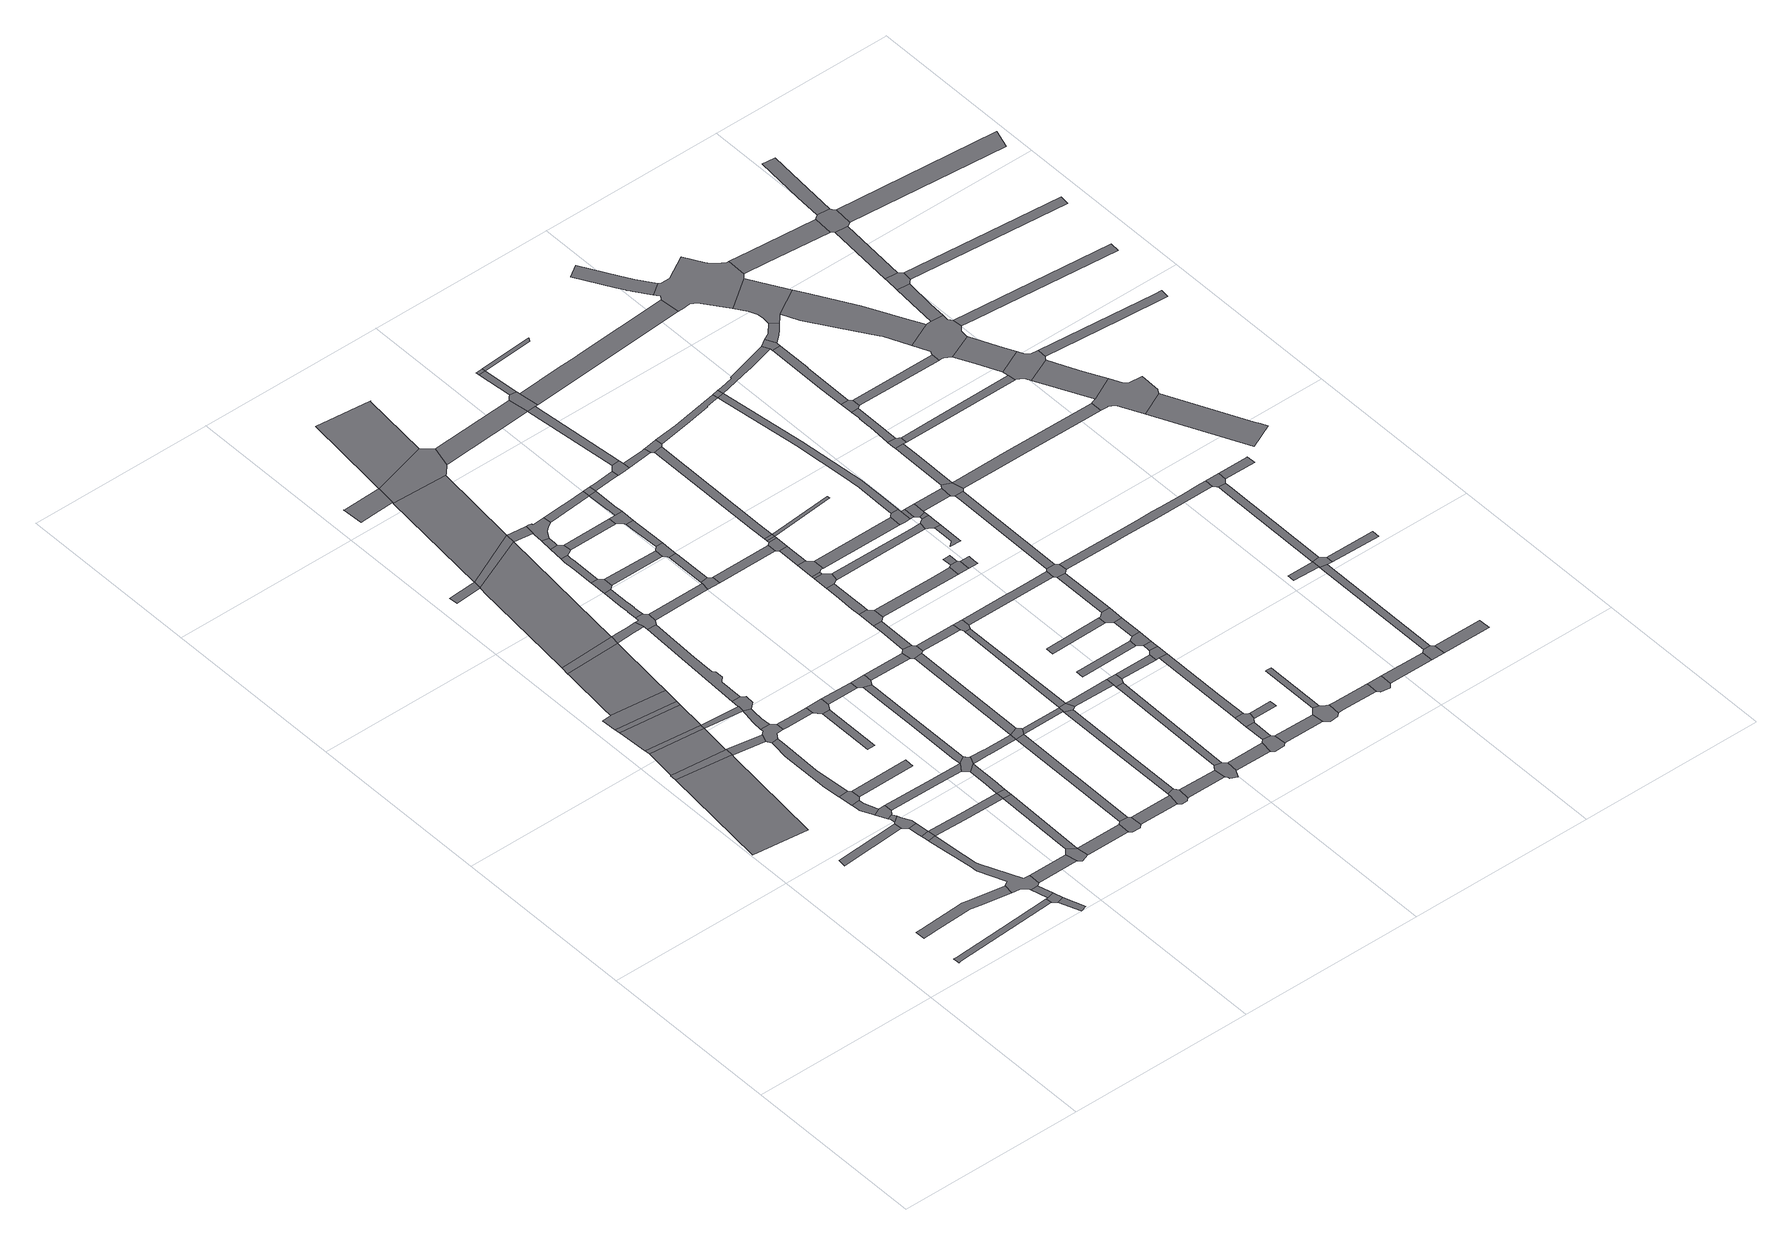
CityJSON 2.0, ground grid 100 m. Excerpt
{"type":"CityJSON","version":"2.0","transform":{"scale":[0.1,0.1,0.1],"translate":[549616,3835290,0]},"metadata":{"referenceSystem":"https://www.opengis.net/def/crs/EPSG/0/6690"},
"CityObjects":{
"road1":{"type":"Road","attributes":{"RoadStructureAttribute.sectionType":"1"},"geometry":[{"type":"MultiSurface","lod":"1","boundaries":[[[0,1,2,3,4,5,6,7]]]}]},
"road2":{"type":"Road","attributes":{"RoadStructureAttribute.sectionType":"1"},"geometry":[{"type":"MultiSurface","lod":"1","boundaries":[[[8,9,10,11,12,13,14,15,16,17,18,19]]]}]},
"road3":{"type":"Road","attributes":{"RoadStructureAttribute.sectionType":"1"},"geometry":[{"type":"MultiSurface","lod":"1","boundaries":[[[20,21,22,23,24,25]]]}]},
"road4":{"type":"Road","attributes":{"RoadStructureAttribute.sectionType":"1"},"geometry":[{"type":"MultiSurface","lod":"1","boundaries":[[[26,27,28,29,30]]]}]},
"road5":{"type":"Road","geometry":[{"type":"MultiSurface","lod":"1","boundaries":[[[31,32,33,20,25,34,35]]]}]},
"road6":{"type":"Road","attributes":{"RoadStructureAttribute.sectionType":"1"},"geometry":[{"type":"MultiSurface","lod":"1","boundaries":[[[36,37,31,35,38]]]}]},
"road7":{"type":"Road","geometry":[{"type":"MultiSurface","lod":"1","boundaries":[[[39,36,38,40]]]}]},
"road8":{"type":"Road","attributes":{"RoadStructureAttribute.sectionType":"1"},"geometry":[{"type":"MultiSurface","lod":"1","boundaries":[[[41,42,39,40,43,44]]]}]},
"road9":{"type":"Road","geometry":[{"type":"MultiSurface","lod":"1","boundaries":[[[45,46,0,7,47,48,49]]]}]},
"road10":{"type":"Road","geometry":[{"type":"MultiSurface","lod":"1","boundaries":[[[50,51,46,45]]]}]},
"road11":{"type":"Road","attributes":{"RoadStructureAttribute.sectionType":"1"},"geometry":[{"type":"MultiSurface","lod":"1","boundaries":[[[49,48,52,53,54]]]}]},
"road12":{"type":"Road","geometry":[{"type":"MultiSurface","lod":"1","boundaries":[[[55,41,44,56]]]}]},
"road13":{"type":"Road","attributes":{"RoadStructureAttribute.sectionType":"1"},"geometry":[{"type":"MultiSurface","lod":"1","boundaries":[[[57,58,59,60,61,62,63,64,65,66,67,68,69,19,18,70,71,72,51,50,73,74,75]]]}]},
"road14":{"type":"Road","geometry":[{"type":"MultiSurface","lod":"1","boundaries":[[[76,77,78,63,62]]]}]},
"road15":{"type":"Road","attributes":{"RoadStructureAttribute.sectionType":"1"},"geometry":[{"type":"MultiSurface","lod":"1","boundaries":[[[79,80,81,82,55,56,83]]]}]},
"road16":{"type":"Road","attributes":{"RoadStructureAttribute.sectionType":"1"},"geometry":[{"type":"MultiSurface","lod":"1","boundaries":[[[84,85,86,87,88,89,90,91,92]]]}]},
"road17":{"type":"Road","attributes":{"RoadStructureAttribute.sectionType":"1"},"geometry":[{"type":"MultiSurface","lod":"1","boundaries":[[[93,94,95,96,77,76]]]}]},
"road18":{"type":"Road","attributes":{"RoadStructureAttribute.sectionType":"1"},"geometry":[{"type":"MultiSurface","lod":"1","boundaries":[[[97,98,99,100,101]]]}]},
"road19":{"type":"Road","geometry":[{"type":"MultiSurface","lod":"1","boundaries":[[[102,103,101,100,26,30,95,94]]]}]},
"road20":{"type":"Road","geometry":[{"type":"MultiSurface","lod":"1","boundaries":[[[104,92,91,105,106,98,97,107,108,109]]]}]},
"road21":{"type":"Road","geometry":[{"type":"MultiSurface","lod":"1","boundaries":[[[110,111,87,86,112,113]]]}]},
"road22":{"type":"Road","attributes":{"RoadStructureAttribute.sectionType":"1"},"geometry":[{"type":"MultiSurface","lod":"1","boundaries":[[[34,25,114,115,116]]]}]},
"road23":{"type":"Road","attributes":{"RoadStructureAttribute.sectionType":"1"},"geometry":[{"type":"MultiSurface","lod":"1","boundaries":[[[117,118,119,120,121,122,123,124,125,111,110]]]}]},
"road24":{"type":"Road","attributes":{"RoadStructureAttribute.sectionType":"1"},"geometry":[{"type":"MultiSurface","lod":"1","boundaries":[[[126,127,128,129,130,79,83]]]}]},
"road25":{"type":"Road","attributes":{"RoadStructureAttribute.sectionType":"1"},"geometry":[{"type":"MultiSurface","lod":"1","boundaries":[[[75,74,131,132,133]]]}]},
"road26":{"type":"Road","attributes":{"RoadStructureAttribute.sectionType":"1"},"geometry":[{"type":"MultiSurface","lod":"1","boundaries":[[[40,38,134,135]]]}]},
"road27":{"type":"Road","geometry":[{"type":"MultiSurface","lod":"1","boundaries":[[[136,137,128,127]]]}]},
"road28":{"type":"Road","geometry":[{"type":"MultiSurface","lod":"1","boundaries":[[[138,139,116,115,122,121,140,141,142,143,144]]]}]},
"road29":{"type":"Road","attributes":{"RoadStructureAttribute.sectionType":"1"},"geometry":[{"type":"MultiSurface","lod":"1","boundaries":[[[145,76,62,146,147,148]]]}]},
"road30":{"type":"Road","attributes":{"RoadStructureAttribute.sectionType":"1"},"geometry":[{"type":"MultiSurface","lod":"1","boundaries":[[[149,150,151,113,112]]]}]},
"road31":{"type":"Road","attributes":{"RoadStructureAttribute.sectionType":"1"},"geometry":[{"type":"MultiSurface","lod":"1","boundaries":[[[152,153,154,155,156,157,158,159]]]}]},
"road32":{"type":"Road","attributes":{"RoadStructureAttribute.sectionType":"1"},"geometry":[{"type":"MultiSurface","lod":"1","boundaries":[[[134,160,161,162,163,138,144,164,165,166,167,168]]]}]},
"road33":{"type":"Road","geometry":[{"type":"MultiSurface","lod":"1","boundaries":[[[169,133,132,170,171,172,173]]]}]},
"road34":{"type":"Road","attributes":{"RoadStructureAttribute.sectionType":"1"},"geometry":[{"type":"MultiSurface","lod":"1","boundaries":[[[174,109,108,175,176,177,178]]]}]},
"road35":{"type":"Road","geometry":[{"type":"MultiSurface","lod":"1","boundaries":[[[179,180,135,134,168,181,182,183,184]]]}]},
"road36":{"type":"Road","attributes":{"RoadStructureAttribute.sectionType":"1"},"geometry":[{"type":"MultiSurface","lod":"1","boundaries":[[[185,143,142,186,187,188]]]}]},
"road37":{"type":"Road","attributes":{"RoadStructureAttribute.sectionType":"1"},"geometry":[{"type":"MultiSurface","lod":"1","boundaries":[[[147,169,173,189]]]}]},
"road38":{"type":"Road","attributes":{"RoadStructureAttribute.sectionType":"1"},"geometry":[{"type":"MultiSurface","lod":"1","boundaries":[[[190,191,192,159,193,194,195,196,137,136]]]}]},
"road39":{"type":"Road","attributes":{"RoadStructureAttribute.sectionType":"1"},"geometry":[{"type":"MultiSurface","lod":"1","boundaries":[[[197,198,179,184,199,200,201,202,203,204]]]}]},
"road40":{"type":"Road","attributes":{"RoadStructureAttribute.sectionType":"1"},"geometry":[{"type":"MultiSurface","lod":"1","boundaries":[[[205,206,207,208,209]]]}]},
"road41":{"type":"Road","attributes":{"RoadStructureAttribute.sectionType":"1"},"geometry":[{"type":"MultiSurface","lod":"1","boundaries":[[[210,173,172,211,212,213]]]}]},
"road42":{"type":"Road","attributes":{"RoadStructureAttribute.sectionType":"1"},"geometry":[{"type":"MultiSurface","lod":"1","boundaries":[[[214,215,216,136,127,217,218,219,220,221,222]]]}]},
"road43":{"type":"Road","geometry":[{"type":"MultiSurface","lod":"1","boundaries":[[[148,147,189,223]]]}]},
"road44":{"type":"Road","geometry":[{"type":"MultiSurface","lod":"1","boundaries":[[[188,187,205,209,224,225]]]}]},
"road45":{"type":"Road","attributes":{"RoadStructureAttribute.sectionType":"1"},"geometry":[{"type":"MultiSurface","lod":"1","boundaries":[[[226,227,228,229,148,223]]]}]},
"road46":{"type":"Road","geometry":[{"type":"MultiSurface","lod":"1","boundaries":[[[230,152,159,192]]]}]},
"road47":{"type":"Road","attributes":{"RoadStructureAttribute.sectionType":"1"},"geometry":[{"type":"MultiSurface","lod":"1","boundaries":[[[231,232,233,234,235,236,237,238]]]}]},
"road48":{"type":"Road","geometry":[{"type":"MultiSurface","lod":"1","boundaries":[[[239,240,241,178,177,228,227,242]]]}]},
"road49":{"type":"Road","geometry":[{"type":"MultiSurface","lod":"1","boundaries":[[[243,244,214,222,197,204,245,246,247]]]}]},
"road50":{"type":"Road","geometry":[{"type":"MultiSurface","lod":"1","boundaries":[[[248,213,212,249,250,251,252,253]]]}]},
"road51":{"type":"Road","attributes":{"RoadStructureAttribute.sectionType":"1"},"geometry":[{"type":"MultiSurface","lod":"1","boundaries":[[[254,255,256,257,243,247,258,259,260,261,262]]]}]},
"road52":{"type":"Road","attributes":{"RoadStructureAttribute.sectionType":"1"},"geometry":[{"type":"MultiSurface","lod":"1","boundaries":[[[225,224,263,264]]]}]},
"road53":{"type":"Road","attributes":{"RoadStructureAttribute.sectionType":"1"},"geometry":[{"type":"MultiSurface","lod":"1","boundaries":[[[265,152,230,266,267]]]}]},
"road54":{"type":"Road","attributes":{"RoadStructureAttribute.sectionType":"1"},"geometry":[{"type":"MultiSurface","lod":"1","boundaries":[[[268,269,270,271,178,241,272,273,274]]]}]},
"road55":{"type":"Road","geometry":[{"type":"MultiSurface","lod":"1","boundaries":[[[275,276,277,254,262,278,279,280,281,282]]]}]},
"road56":{"type":"Road","attributes":{"RoadStructureAttribute.sectionType":"1"},"geometry":[{"type":"MultiSurface","lod":"1","boundaries":[[[283,284,242,227,285,286,287,288,289]]]}]},
"road57":{"type":"Road","attributes":{"RoadStructureAttribute.sectionType":"1"},"geometry":[{"type":"MultiSurface","lod":"1","boundaries":[[[290,291,292,275,282,293,294,295,296]]]}]},
"road58":{"type":"Road","attributes":{"RoadStructureAttribute.sectionType":"1"},"geometry":[{"type":"MultiSurface","lod":"1","boundaries":[[[297,298,248,253]]]}]},
"road59":{"type":"Road","attributes":{"RoadStructureAttribute.sectionType":"1"},"geometry":[{"type":"MultiSurface","lod":"1","boundaries":[[[252,251,299,300]]]}]},
"road60":{"type":"Road","attributes":{"RoadStructureAttribute.sectionType":"1"},"geometry":[{"type":"MultiSurface","lod":"1","boundaries":[[[230,192,301,302]]]}]},
"road61":{"type":"Road","geometry":[{"type":"MultiSurface","lod":"1","boundaries":[[[264,263,268,274,303,304]]]}]},
"road62":{"type":"Road","geometry":[{"type":"MultiSurface","lod":"1","boundaries":[[[305,290,296,306,307,308,309,310]]]}]},
"road63":{"type":"Road","attributes":{"RoadStructureAttribute.sectionType":"1"},"geometry":[{"type":"MultiSurface","lod":"1","boundaries":[[[311,246,245,312,313,314]]]}]},
"road64":{"type":"Road","attributes":{"RoadStructureAttribute.sectionType":"1"},"geometry":[{"type":"MultiSurface","lod":"1","boundaries":[[[315,305,310,316,317,318]]]}]},
"road65":{"type":"Road","geometry":[{"type":"MultiSurface","lod":"1","boundaries":[[[319,231,238,265,267,320,321,322]]]}]},
"road66":{"type":"Road","geometry":[{"type":"MultiSurface","lod":"1","boundaries":[[[323,324,325,326,302,301,327,315,318,328,329,330,331,332,333]]]}]},
"road67":{"type":"Road","attributes":{"RoadStructureAttribute.sectionType":"1"},"geometry":[{"type":"MultiSurface","lod":"1","boundaries":[[[280,279,334,335]]]}]},
"road68":{"type":"Road","geometry":[{"type":"MultiSurface","lod":"1","boundaries":[[[336,337,289,288,298,297,338]]]}]},
"road69":{"type":"Road","geometry":[{"type":"MultiSurface","lod":"1","boundaries":[[[339,340,300,299,341,342,343,344,345]]]}]},
"road70":{"type":"Road","attributes":{"RoadStructureAttribute.sectionType":"1"},"geometry":[{"type":"MultiSurface","lod":"1","boundaries":[[[304,303,346,347]]]}]},
"road71":{"type":"Road","attributes":{"RoadStructureAttribute.sectionType":"1"},"geometry":[{"type":"MultiSurface","lod":"1","boundaries":[[[348,349,231,319,350,351]]]}]},
"road72":{"type":"Road","attributes":{"RoadStructureAttribute.sectionType":"1"},"geometry":[{"type":"MultiSurface","lod":"1","boundaries":[[[308,307,352,353]]]}]},
"road73":{"type":"Road","attributes":{"RoadStructureAttribute.sectionType":"1"},"geometry":[{"type":"MultiSurface","lod":"1","boundaries":[[[354,355,356,289,337]]]}]},
"road74":{"type":"Road","geometry":[{"type":"MultiSurface","lod":"1","boundaries":[[[357,358,314,313,359,360]]]}]},
"road75":{"type":"Road","attributes":{"RoadStructureAttribute.sectionType":"1"},"geometry":[{"type":"MultiSurface","lod":"1","boundaries":[[[361,358,357,362,363,364]]]}]},
"road76":{"type":"Road","attributes":{"RoadStructureAttribute.sectionType":"1"},"geometry":[{"type":"MultiSurface","lod":"1","boundaries":[[[338,297,365,366,367]]]}]},
"road77":{"type":"Road","attributes":{"RoadStructureAttribute.sectionType":"1"},"geometry":[{"type":"MultiSurface","lod":"1","boundaries":[[[368,369,340,339,370,371]]]}]},
"road78":{"type":"Road","geometry":[{"type":"MultiSurface","lod":"1","boundaries":[[[372,373,374,335,334,375,376,361,364,377,378]]]}]},
"road79":{"type":"Road","attributes":{"RoadStructureAttribute.sectionType":"1"},"geometry":[{"type":"MultiSurface","lod":"1","boundaries":[[[345,344,379,380]]]}]},
"road80":{"type":"Road","attributes":{"RoadStructureAttribute.sectionType":"1"},"geometry":[{"type":"MultiSurface","lod":"1","boundaries":[[[381,382,383,384,385,333,332,386,387,388]]]}]},
"road81":{"type":"Road","geometry":[{"type":"MultiSurface","lod":"1","boundaries":[[[389,347,346,355,354,390,391,392]]]}]},
"road82":{"type":"Road","attributes":{"RoadStructureAttribute.sectionType":"1"},"geometry":[{"type":"MultiSurface","lod":"1","boundaries":[[[393,394,395,396,372,378]]]}]},
"road83":{"type":"Road","geometry":[{"type":"MultiSurface","lod":"1","boundaries":[[[397,398,353,352,399,400,395,394]]]}]},
"road84":{"type":"Road","attributes":{"RoadStructureAttribute.sectionType":"1"},"geometry":[{"type":"MultiSurface","lod":"1","boundaries":[[[401,402,389,392,403,404]]]}]},
"road85":{"type":"Road","geometry":[{"type":"MultiSurface","lod":"1","boundaries":[[[405,406,367,366,368,371,407,408,409]]]}]},
"road86":{"type":"Road","attributes":{"RoadStructureAttribute.sectionType":"1"},"geometry":[{"type":"MultiSurface","lod":"1","boundaries":[[[360,359,410,411]]]}]},
"road87":{"type":"Road","attributes":{"RoadStructureAttribute.sectionType":"1"},"geometry":[{"type":"MultiSurface","lod":"1","boundaries":[[[412,413,414,415,388,416,417,398,397]]]}]},
"road88":{"type":"Road","geometry":[{"type":"MultiSurface","lod":"1","boundaries":[[[418,419,380,379,420,421,422,423,424,425,426,427]]]}]},
"road89":{"type":"Road","geometry":[{"type":"MultiSurface","lod":"1","boundaries":[[[428,429,401,404,430,431,432]]]}]},
"road90":{"type":"Road","geometry":[{"type":"MultiSurface","lod":"1","boundaries":[[[433,381,388,415,434]]]}]},
"road91":{"type":"Road","attributes":{"RoadStructureAttribute.sectionType":"1"},"geometry":[{"type":"MultiSurface","lod":"1","boundaries":[[[435,436,437,428,432,438,439,440,441]]]}]},
"road92":{"type":"Road","attributes":{"RoadStructureAttribute.sectionType":"1"},"geometry":[{"type":"MultiSurface","lod":"1","boundaries":[[[391,390,442,443,444,445]]]}]},
"road93":{"type":"Road","attributes":{"RoadStructureAttribute.sectionType":"1"},"geometry":[{"type":"MultiSurface","lod":"1","boundaries":[[[446,405,409,447]]]}]},
"road94":{"type":"Road","attributes":{"RoadStructureAttribute.sectionType":"1"},"geometry":[{"type":"MultiSurface","lod":"1","boundaries":[[[448,322,321,449,450,451]]]}]},
"road95":{"type":"Road","attributes":{"RoadStructureAttribute.sectionType":"1"},"geometry":[{"type":"MultiSurface","lod":"1","boundaries":[[[408,407,452,453]]]}]},
"road96":{"type":"Road","attributes":{"RoadStructureAttribute.sectionType":"1"},"geometry":[{"type":"MultiSurface","lod":"1","boundaries":[[[454,455,456,457]]]}]},
"road97":{"type":"Road","geometry":[{"type":"MultiSurface","lod":"1","boundaries":[[[455,458,435,441,459,460,461,462,463,464,456]]]}]},
"road98":{"type":"Road","attributes":{"RoadStructureAttribute.sectionType":"1"},"geometry":[{"type":"MultiSurface","lod":"1","boundaries":[[[465,466,467,433,434,468,469,470]]]}]},
"road99":{"type":"Road","attributes":{"RoadStructureAttribute.sectionType":"1"},"geometry":[{"type":"MultiSurface","lod":"1","boundaries":[[[471,472,418,427,473,474]]]}]},
"road100":{"type":"Road","geometry":[{"type":"MultiSurface","lod":"1","boundaries":[[[475,454,457,476,477,478,479]]]}]},
"road101":{"type":"Road","attributes":{"RoadStructureAttribute.sectionType":"1"},"geometry":[{"type":"MultiSurface","lod":"1","boundaries":[[[426,425,480,481]]]}]},
"road102":{"type":"Road","attributes":{"RoadStructureAttribute.sectionType":"1"},"geometry":[{"type":"MultiSurface","lod":"1","boundaries":[[[482,475,479,483]]]}]},
"road103":{"type":"Road","geometry":[{"type":"MultiSurface","lod":"1","boundaries":[[[445,444,484,485,446,447,486,487,488]]]}]},
"road104":{"type":"Road","geometry":[{"type":"MultiSurface","lod":"1","boundaries":[[[489,490,411,410,482,483]]]}]},
"road105":{"type":"Road","attributes":{"RoadStructureAttribute.sectionType":"1"},"geometry":[{"type":"MultiSurface","lod":"1","boundaries":[[[491,492,490,489]]]}]},
"road106":{"type":"Road","geometry":[{"type":"MultiSurface","lod":"1","boundaries":[[[493,494,492,491]]]}]},
"road107":{"type":"Road","geometry":[{"type":"MultiSurface","lod":"1","boundaries":[[[495,496,465,470,497,498,499,500]]]}]},
"road108":{"type":"Road","geometry":[{"type":"MultiSurface","lod":"1","boundaries":[[[453,452,471,474,501,502]]]}]},
"road109":{"type":"Road","attributes":{"RoadStructureAttribute.sectionType":"1"},"geometry":[{"type":"MultiSurface","lod":"1","boundaries":[[[503,504,431,430,505,506]]]}]},
"road110":{"type":"Road","geometry":[{"type":"MultiSurface","lod":"1","boundaries":[[[507,481,480,508,509,510,511,512]]]}]},
"road111":{"type":"Road","attributes":{"RoadStructureAttribute.sectionType":"1"},"geometry":[{"type":"MultiSurface","lod":"1","boundaries":[[[513,451,496,495]]]}]},
"road112":{"type":"Road","attributes":{"RoadStructureAttribute.sectionType":"1"},"geometry":[{"type":"MultiSurface","lod":"1","boundaries":[[[514,507,512,515]]]}]},
"road113":{"type":"Road","attributes":{"RoadStructureAttribute.sectionType":"1"},"geometry":[{"type":"MultiSurface","lod":"1","boundaries":[[[516,517,518,519,520,494,493]]]}]},
"road114":{"type":"Road","attributes":{"RoadStructureAttribute.sectionType":"1"},"geometry":[{"type":"MultiSurface","lod":"1","boundaries":[[[521,522,500,499,523]]]}]},
"road115":{"type":"Road","attributes":{"RoadStructureAttribute.sectionType":"1"},"geometry":[{"type":"MultiSurface","lod":"1","boundaries":[[[524,525,526,527]]]}]},
"road116":{"type":"Road","geometry":[{"type":"MultiSurface","lod":"1","boundaries":[[[528,514,515,529,530,531,532,533,534]]]}]},
"road117":{"type":"Road","geometry":[{"type":"MultiSurface","lod":"1","boundaries":[[[535,536,448,451,513,537,538,539,540]]]}]},
"road118":{"type":"Road","attributes":{"RoadStructureAttribute.sectionType":"1"},"geometry":[{"type":"MultiSurface","lod":"1","boundaries":[[[502,501,541,542]]]}]},
"road119":{"type":"Road","attributes":{"RoadStructureAttribute.sectionType":"1"},"geometry":[{"type":"MultiSurface","lod":"1","boundaries":[[[478,477,543,544]]]}]},
"road120":{"type":"Road","attributes":{"RoadStructureAttribute.sectionType":"1"},"geometry":[{"type":"MultiSurface","lod":"1","boundaries":[[[545,462,461,546,547,548]]]}]},
"road121":{"type":"Road","attributes":{"RoadStructureAttribute.sectionType":"1"},"geometry":[{"type":"MultiSurface","lod":"1","boundaries":[[[549,550,551,552]]]}]},
"road122":{"type":"Road","attributes":{"RoadStructureAttribute.sectionType":"1"},"geometry":[{"type":"MultiSurface","lod":"1","boundaries":[[[553,554,555,493,491]]]}]},
"road123":{"type":"Road","attributes":{"RoadStructureAttribute.sectionType":"1"},"geometry":[{"type":"MultiSurface","lod":"1","boundaries":[[[556,557,558,535,540]]]}]},
"road124":{"type":"Road","attributes":{"RoadStructureAttribute.sectionType":"1"},"geometry":[{"type":"MultiSurface","lod":"1","boundaries":[[[511,510,559,560]]]}]},
"road125":{"type":"Road","attributes":{"RoadStructureAttribute.sectionType":"1"},"geometry":[{"type":"MultiSurface","lod":"1","boundaries":[[[561,528,534,562,563]]]}]},
"road126":{"type":"Road","geometry":[{"type":"MultiSurface","lod":"1","boundaries":[[[564,565,566,521,523,519,518,567]]]}]},
"road127":{"type":"Road","geometry":[{"type":"MultiSurface","lod":"1","boundaries":[[[568,569,557,556]]]}]},
"road128":{"type":"Road","geometry":[{"type":"MultiSurface","lod":"1","boundaries":[[[570,571,572,531,530]]]}]},
"road129":{"type":"Road","attributes":{"RoadStructureAttribute.sectionType":"1"},"geometry":[{"type":"MultiSurface","lod":"1","boundaries":[[[573,574,575,488,487,576,577,578]]]}]},
"road130":{"type":"Road","attributes":{"RoadStructureAttribute.sectionType":"1"},"geometry":[{"type":"MultiSurface","lod":"1","boundaries":[[[579,506,505,580,581,582]]]}]},
"road131":{"type":"Road","geometry":[{"type":"MultiSurface","lod":"1","boundaries":[[[583,542,541,561,563,584]]]}]},
"road132":{"type":"Road","geometry":[{"type":"MultiSurface","lod":"1","boundaries":[[[585,586,587,579,582]]]}]},
"road133":{"type":"Road","attributes":{"RoadStructureAttribute.sectionType":"1"},"geometry":[{"type":"MultiSurface","lod":"1","boundaries":[[[588,589,583,584,590]]]}]},
"road134":{"type":"Road","geometry":[{"type":"MultiSurface","lod":"1","boundaries":[[[591,527,526,588,590,592]]]}]},
"road135":{"type":"Road","attributes":{"RoadStructureAttribute.sectionType":"1"},"geometry":[{"type":"MultiSurface","lod":"1","boundaries":[[[593,594,595,581,580]]]}]},
"road136":{"type":"Road","attributes":{"RoadStructureAttribute.sectionType":"1"},"geometry":[{"type":"MultiSurface","lod":"1","boundaries":[[[596,591,592,597]]]}]},
"road137":{"type":"Road","geometry":[{"type":"MultiSurface","lod":"1","boundaries":[[[598,599,600,560,559,601,602,603,604,605,606,607]]]}]},
"road138":{"type":"Road","geometry":[{"type":"MultiSurface","lod":"1","boundaries":[[[608,609,549,552,596,597,610]]]}]},
"road139":{"type":"Road","attributes":{"RoadStructureAttribute.sectionType":"1"},"geometry":[{"type":"MultiSurface","lod":"1","boundaries":[[[611,612,613,614,568,556]]]}]},
"road140":{"type":"Road","attributes":{"RoadStructureAttribute.sectionType":"1"},"geometry":[{"type":"MultiSurface","lod":"1","boundaries":[[[615,616,617,598,607]]]}]},
"road141":{"type":"Road","geometry":[{"type":"MultiSurface","lod":"1","boundaries":[[[618,619,544,543,620,621,622,623]]]}]},
"road142":{"type":"Road","geometry":[{"type":"MultiSurface","lod":"1","boundaries":[[[624,625,626,627,628,629,630,631]]]}]},
"road143":{"type":"Road","attributes":{"RoadStructureAttribute.sectionType":"1"},"geometry":[{"type":"MultiSurface","lod":"1","boundaries":[[[632,608,610,633]]]}]},
"road144":{"type":"Road","attributes":{"RoadStructureAttribute.sectionType":"1"},"geometry":[{"type":"MultiSurface","lod":"1","boundaries":[[[634,635,636,564,567,637,638,639,640,641,642,643]]]}]},
"road145":{"type":"Road","attributes":{"RoadStructureAttribute.sectionType":"1"},"geometry":[{"type":"MultiSurface","lod":"1","boundaries":[[[644,622,621,645,646]]]}]},
"road146":{"type":"Road","geometry":[{"type":"MultiSurface","lod":"1","boundaries":[[[647,648,649,548,547,650,624,631,651,652,653,654]]]}]},
"road147":{"type":"Road","attributes":{"RoadStructureAttribute.sectionType":"1"},"geometry":[{"type":"MultiSurface","lod":"1","boundaries":[[[655,656,647,654]]]}]},
"road148":{"type":"Road","geometry":[{"type":"MultiSurface","lod":"1","boundaries":[[[646,645,657,656,655,658,659]]]}]},
"road149":{"type":"Road","geometry":[{"type":"MultiSurface","lod":"1","boundaries":[[[660,578,577,632,633,661,662,663]]]}]},
"road150":{"type":"Road","attributes":{"RoadStructureAttribute.sectionType":"1"},"geometry":[{"type":"MultiSurface","lod":"1","boundaries":[[[664,604,603,665,666,667,668]]]}]},
"road151":{"type":"Road","attributes":{"RoadStructureAttribute.sectionType":"1"},"geometry":[{"type":"MultiSurface","lod":"1","boundaries":[[[669,670,671,672,673,674,643,675,676,677,678,679,618,623]]]}]},
"road152":{"type":"Road","attributes":{"RoadStructureAttribute.sectionType":"1"},"geometry":[{"type":"MultiSurface","lod":"1","boundaries":[[[659,658,680,681,682]]]}]},
"road153":{"type":"Road","attributes":{"RoadStructureAttribute.sectionType":"1"},"geometry":[{"type":"MultiSurface","lod":"1","boundaries":[[[683,684,660,663,685,686,687]]]}]},
"road154":{"type":"Road","attributes":{"RoadStructureAttribute.sectionType":"1"},"geometry":[{"type":"MultiSurface","lod":"1","boundaries":[[[688,689,690,691,538,537,692,693]]]}]},
"road155":{"type":"Road","geometry":[{"type":"MultiSurface","lod":"1","boundaries":[[[668,667,694,695,696,697]]]}]},
"road156":{"type":"Road","geometry":[{"type":"MultiSurface","lod":"1","boundaries":[[[698,634,643,674]]]}]},
"road157":{"type":"Road","geometry":[{"type":"MultiSurface","lod":"1","boundaries":[[[699,682,681,683,687,700,701]]]}]},
"road158":{"type":"Road","attributes":{"RoadStructureAttribute.sectionType":"1"},"geometry":[{"type":"MultiSurface","lod":"1","boundaries":[[[702,703,699,701,704,705]]]}]},
"road159":{"type":"Road","attributes":{"RoadStructureAttribute.sectionType":"1"},"geometry":[{"type":"MultiSurface","lod":"1","boundaries":[[[697,696,706,707]]]}]},
"road160":{"type":"Road","geometry":[{"type":"MultiSurface","lod":"1","boundaries":[[[708,709,702,705,710,711,712,713]]]}]},
"road161":{"type":"Road","attributes":{"RoadStructureAttribute.sectionType":"1"},"geometry":[{"type":"MultiSurface","lod":"1","boundaries":[[[714,715,716,717,718,719,720,698,674,721,722,723,724]]]}]},
"road162":{"type":"Road","attributes":{"RoadStructureAttribute.sectionType":"1"},"geometry":[{"type":"MultiSurface","lod":"1","boundaries":[[[725,726,727,728,729,730,731,708,713,732,733,734]]]}]},
"road163":{"type":"Road","geometry":[{"type":"MultiSurface","lod":"1","boundaries":[[[735,736,737,725,734,738,739]]]}]},
"road164":{"type":"Road","attributes":{"RoadStructureAttribute.sectionType":"1"},"geometry":[{"type":"MultiSurface","lod":"1","boundaries":[[[740,741,742,743,744,745,662,661,746,747,748,749,750,751]]]}]},
"road165":{"type":"Road","geometry":[{"type":"MultiSurface","lod":"1","boundaries":[[[752,753,707,706,754,755]]]}]},
"road166":{"type":"Road","attributes":{"RoadStructureAttribute.sectionType":"1"},"geometry":[{"type":"MultiSurface","lod":"1","boundaries":[[[756,757,736,735,758,759,760]]]}]},
"road167":{"type":"Road","attributes":{"RoadStructureAttribute.sectionType":"1"},"geometry":[{"type":"MultiSurface","lod":"1","boundaries":[[[761,762,763,764,765,766,767,768,769,770,771,772]]]}]},
"road168":{"type":"Road","geometry":[{"type":"MultiSurface","lod":"1","boundaries":[[[773,714,724,756,760,774]]]}]},
"road169":{"type":"Road","attributes":{"RoadStructureAttribute.sectionType":"1"},"geometry":[{"type":"MultiSurface","lod":"1","boundaries":[[[775,753,752,776]]]}]},
"road170":{"type":"Road","geometry":[{"type":"MultiSurface","lod":"1","boundaries":[[[777,778,779,780,781]]]}]},
"road171":{"type":"Road","attributes":{"RoadStructureAttribute.sectionType":"1"},"geometry":[{"type":"MultiSurface","lod":"1","boundaries":[[[755,754,782,783,784]]]}]},
"road172":{"type":"Road","attributes":{"RoadStructureAttribute.sectionType":"1"},"geometry":[{"type":"MultiSurface","lod":"1","boundaries":[[[785,701,700,786,787,788,789,790]]]}]},
"road173":{"type":"Road","attributes":{"RoadStructureAttribute.sectionType":"1"},"geometry":[{"type":"MultiSurface","lod":"1","boundaries":[[[791,792,773,774,793,794,795]]]}]},
"road174":{"type":"Road","attributes":{"RoadStructureAttribute.sectionType":"1"},"geometry":[{"type":"MultiSurface","lod":"1","boundaries":[[[796,711,710,797,798,799]]]}]},
"road175":{"type":"Road","attributes":{"RoadStructureAttribute.sectionType":"1"},"geometry":[{"type":"MultiSurface","lod":"1","boundaries":[[[800,739,738,801,802,803]]]}]},
"road176":{"type":"Road","geometry":[{"type":"MultiSurface","lod":"1","boundaries":[[[804,805,781,780,775,776,806,807]]]}]},
"road177":{"type":"Road","geometry":[{"type":"MultiSurface","lod":"1","boundaries":[[[808,809,810,811,812,813,814,772,771,815,816,817,818,688,693,819,820,821,822,823,824,825,826,827,828]]]}]},
"road178":{"type":"Road","attributes":{"RoadStructureAttribute.sectionType":"1"},"geometry":[{"type":"MultiSurface","lod":"1","boundaries":[[[829,830,781,805,831,832,833]]]}]},
"road179":{"type":"Road","geometry":[{"type":"MultiSurface","lod":"1","boundaries":[[[834,824,823,835,836,837,838,839,791,795,840,841,842]]]}]},
"road180":{"type":"Road","attributes":{"RoadStructureAttribute.sectionType":"1"},"geometry":[{"type":"MultiSurface","lod":"1","boundaries":[[[807,806,843,844]]]}]},
"road181":{"type":"Road","geometry":[{"type":"MultiSurface","lod":"1","boundaries":[[[751,750,845,829,833,846,847,848]]]}]},
"road182":{"type":"Road","attributes":{"RoadStructureAttribute.sectionType":"1"},"geometry":[{"type":"MultiSurface","lod":"1","boundaries":[[[849,850,851,852,842,841,853,854,855,856,857,858,859,860]]]}]},
"road183":{"type":"Road","attributes":{"RoadStructureAttribute.sectionType":"1"},"geometry":[{"type":"MultiSurface","lod":"1","boundaries":[[[861,848,847,862,863]]]}]},
"road184":{"type":"Road","geometry":[{"type":"MultiSurface","lod":"1","boundaries":[[[864,860,859,865,866,803,802,867,868,869,870,871,872,873,874,875,876,877,878,879]]]}]},
"road185":{"type":"Road","attributes":{"RoadStructureAttribute.sectionType":"1"},"geometry":[{"type":"MultiSurface","lod":"1","boundaries":[[[880,870,869,881,882,883]]]}]},
"road186":{"type":"Road","geometry":[{"type":"MultiSurface","lod":"1","boundaries":[[[884,885,883,882,886,887,799,798,888,889,890,891,892,893,894,895,896]]]}]},
"road187":{"type":"Road","attributes":{"RoadStructureAttribute.sectionType":"1"},"geometry":[{"type":"MultiSurface","lod":"1","boundaries":[[[897,898,892,891,899,900,901]]]}]},
"road188":{"type":"Road","geometry":[{"type":"MultiSurface","lod":"1","boundaries":[[[902,903,901,900,904,905,790,789,906,907,908,909,910,911,912,913,914]]]}]},
"road189":{"type":"Road","attributes":{"RoadStructureAttribute.sectionType":"1"},"geometry":[{"type":"MultiSurface","lod":"1","boundaries":[[[915,828,827,916,917,918]]]}]},
"road190":{"type":"Road","attributes":{"RoadStructureAttribute.sectionType":"1"},"geometry":[{"type":"MultiSurface","lod":"1","boundaries":[[[919,920,879,878,921,922]]]}]},
"road191":{"type":"Road","attributes":{"RoadStructureAttribute.sectionType":"1"},"geometry":[{"type":"MultiSurface","lod":"1","boundaries":[[[923,924,911,910,925,926]]]}]},
"road192":{"type":"Road","geometry":[{"type":"MultiSurface","lod":"1","boundaries":[[[927,928,929,919,922,930,931,932,933,934]]]}]},
"road193":{"type":"Road","attributes":{"RoadStructureAttribute.sectionType":"1"},"geometry":[{"type":"MultiSurface","lod":"1","boundaries":[[[935,927,934,936]]]}]},
"road194":{"type":"Road","geometry":[{"type":"MultiSurface","lod":"1","boundaries":[[[937,938,939,918,917,940,935,936,941,942,943,944,945,946]]]}]},
"road195":{"type":"Road","attributes":{"RoadStructureAttribute.sectionType":"1"},"geometry":[{"type":"MultiSurface","lod":"1","boundaries":[[[947,896,895,948,949,950,951]]]}]},
"road196":{"type":"Road","attributes":{"RoadStructureAttribute.sectionType":"1"},"geometry":[{"type":"MultiSurface","lod":"1","boundaries":[[[952,953,937,946,954,955]]]}]},
"road197":{"type":"Road","attributes":{"RoadStructureAttribute.sectionType":"1"},"geometry":[{"type":"MultiSurface","lod":"1","boundaries":[[[875,874,956,957,958,959,960]]]}]},
"road198":{"type":"Road","attributes":{"RoadStructureAttribute.sectionType":"1"},"geometry":[{"type":"MultiSurface","lod":"1","boundaries":[[[933,932,961,962]]]}]},
"road199":{"type":"Road","attributes":{"RoadStructureAttribute.sectionType":"1"},"geometry":[{"type":"MultiSurface","lod":"1","boundaries":[[[943,942,963,964]]]}]}
},
"vertices":[
[819,164,0],[538,147,0],[262,130,0],[244,129,0],[246,93,0],[248,94,0],[262,98,0],[820,132,0],
[550,381,0],[515,387,0],[260,373,0],[231,372,0],[234,319,0],[260,321,0],[323,326,0],[514,334,0],[526,332,0],[566,325,0],[729,296,0],[735,350,0],
[71,1844,0],[71,1841,0],[8,1239,0],[307,1207,0],[368,1788,0],[370,1805,0],
[628,985,0],[281,961,0],[275,918,0],[279,919,0],[630,942,0],
[75,1880,0],[74,1877,0],[72,1877,0],[375,1850,0],[372,1850,0],
[94,2049,0],[94,2044,0],[391,2022,0],
[93,2080,0],[393,2047,0],
[83,2244,0],[84,2238,0],[394,2054,0],[411,2210,0],
[869,175,0],[831,164,0],[826,128,0],[844,115,0],[882,125,0],
[847,256,0],[807,255,0],
[845,113,0],[887,1,0],[921,13,0],
[82,2272,0],[414,2237,0],
[831,333,0],[741,539,0],[734,556,0],[722,698,0],[722,700,0],[714,806,0],[670,800,0],[682,696,0],[688,653,0],[701,535,0],[702,528,0],[704,508,0],[761,366,0],[769,289,0],[780,287,0],[804,264,0],[855,263,0],[863,269,0],[864,333,0],
[708,848,0],[665,844,0],[666,828,0],
[128,2357,0],[126,2357,0],[114,2357,0],[78,2355,0],[423,2326,0],
[633,1117,0],[609,1179,0],[606,1206,0],[561,1202,0],[565,1158,0],[565,1157,0],[592,1102,0],[598,1089,0],[636,1107,0],
[706,875,0],[702,924,0],[658,920,0],[663,857,0],
[656,1040,0],[627,1029,0],[632,1018,0],[636,996,0],[668,1018,0],
[700,953,0],[675,1002,0],
[648,1107,0],[617,1051,0],[619,1045,0],[658,1042,0],[672,1063,0],[673,1107,0],
[608,1287,0],[554,1282,0],[623,1224,0],[622,1274,0],
[376,1804,0],[544,1777,0],[561,1821,0],
[600,1385,0],[591,1487,0],[595,1652,0],[597,1728,0],[597,1755,0],[559,1749,0],[557,1731,0],[546,1644,0],[546,1374,0],
[432,2412,0],[463,2704,0],[162,2693,0],[161,2676,0],[133,2409,0],
[1087,268,0],[1089,268,0],[1075,330,0],
[599,1997,0],[602,2032,0],
[470,2754,0],[167,2739,0],
[580,1853,0],[579,1837,0],[615,1785,0],[621,1786,0],[655,1785,0],[656,1831,0],[631,1850,0],
[886,845,0],[882,802,0],[1106,797,0],[1106,842,0],
[940,1226,0],[939,1251,0],[939,1276,0],
[239,3427,0],[237,3427,0],[235,3427,0],[229,3427,0],[86,3418,0],[88,3371,0],[230,3382,0],[234,3382,0],
[597,1987,0],[593,1965,0],[590,1952,0],[583,1902,0],[628,1907,0],[633,1960,0],[633,1963,0],[634,1982,0],[635,1985,0],
[1101,362,0],[1100,259,0],[1109,252,0],[1149,267,0],[1143,330,0],
[946,1103,0],[720,1063,0],[931,1060,0],[1080,1057,0],[1110,1100,0],
[603,2076,0],[602,2034,0],[647,1996,0],[667,2012,0],[671,2060,0],[649,2075,0],
[745,1830,0],[677,1785,0],[827,1784,0],[827,1830,0],
[1150,796,0],
[471,2769,0],[482,2880,0],[546,3518,0],[233,3375,0],[232,3364,0],[230,3349,0],[182,2877,0],
[624,2686,0],[615,2414,0],[650,2205,0],[675,2230,0],[675,2274,0],[662,2285,0],[665,2414,0],[673,2685,0],
[857,1750,0],[857,1440,0],[877,1440,0],[897,1440,0],[897,1750,0],
[1167,330,0],[1156,267,0],[1387,267,0],[1390,330,0],
[613,2759,0],[562,2756,0],[504,2755,0],[464,2704,0],[468,2704,0],[515,2708,0],[566,2710,0],[603,2712,0],[625,2712,0],
[1150,841,0],
[916,1783,0],[916,1829,0],
[1152,911,0],[1154,1060,0],[1110,1026,0],[1108,918,0],
[551,3571,0],
[318,4179,0],[310,4179,0],[222,4176,0],[110,4173,0],[106,4173,0],[113,4060,0],[223,4065,0],[305,4069,0],
[1163,1111,0],[1155,1119,0],[1148,1125,0],[1173,1103,0],
[634,2778,0],[634,2760,0],[690,2712,0],[694,2760,0],[675,2779,0],
[1403,344,0],[1402,254,0],[1446,253,0],[1463,267,0],[1460,332,0],[1449,341,0],
[634,2994,0],[634,2882,0],[634,2836,0],[634,2834,0],[674,2835,0],[674,2837,0],[673,2878,0],[673,2882,0],[672,2995,0],
[1086,1782,0],[1086,1827,0],
[304,4064,0],[553,3584,0],[604,4053,0],
[1109,1767,0],[1109,1604,0],[1109,1465,0],[1108,1137,0],[1149,1464,0],[1149,1727,0],[1149,1757,0],
[634,3086,0],[634,3042,0],[634,3002,0],[678,3000,0],[693,3013,0],[692,3065,0],[677,3080,0],[671,3086,0],
[1251,1101,0],[1249,1101,0],[1172,1060,0],[1248,1061,0],[1251,1061,0],[1405,1062,0],[1406,1097,0],
[636,3296,0],[633,3266,0],[633,3203,0],[671,3255,0],[671,3275,0],[673,3293,0],[673,3294,0],
[1453,1063,0],[1405,1060,0],
[1674,265,0],[1686,330,0],
[651,3506,0],[657,3561,0],
[1165,1780,0],[1166,1827,0],
[641,3375,0],[683,3300,0],[706,3313,0],[703,3356,0],[690,3365,0],[680,3373,0],
[1000,2761,0],[800,2713,0],[1003,2714,0],[1011,2761,0],
[647,3443,0],[679,3374,0],[682,3399,0],[683,3434,0],
[628,4265,0],[611,4060,0],[651,4104,0],[681,4216,0],
[690,3548,0],[688,3548,0],[686,3558,0],[671,3560,0],[650,3494,0],[686,3439,0],[707,3475,0],[720,3486,0],[734,3498,0],[756,3510,0],[753,3553,0],
[990,3015,0],[992,3062,0],
[1469,1100,0],[1452,1114,0],[1473,1096,0],
[1726,353,0],[1686,342,0],[1675,265,0],[1692,250,0],[1722,251,0],[1736,265,0],[1742,330,0],
[1394,1778,0],[1388,1825,0],
[371,4679,0],[327,4264,0],[666,4648,0],[668,4648,0],
[971,3314,0],[971,3357,0],
[1455,1769,0],[1409,1764,0],[1406,1101,0],
[1051,2775,0],[1011,2768,0],[1072,2714,0],[1072,2761,0],
[1010,2990,0],[1051,2780,0],[1049,2980,0],[1049,2990,0],
[1461,1063,0],[1686,1065,0],[1688,1095,0],
[1686,1060,0],[1686,659,0],[1726,659,0],[1726,1043,0],
[1012,3082,0],[1010,3080,0],[994,3062,0],[993,3011,0],[1006,2995,0],[1049,3040,0],[1049,3081,0],
[1954,264,0],[1948,327,0],
[1000,3572,0],[950,3568,0],[948,3568,0],[874,3562,0],[822,3558,0],[952,3528,0],[995,3532,0],[1003,3533,0],
[1408,1845,0],[1469,1778,0],[1469,1824,0],[1456,1839,0],
[1047,3236,0],[1047,3280,0],[1006,3280,0],[1007,3236,0],
[1047,3358,0],[1007,3357,0],[990,3301,0],[999,3295,0],
[1410,2048,0],[1410,1994,0],[1457,1962,0],[1458,2048,0],
[1691,1098,0],[1691,1095,0],[1746,1056,0],[1729,1098,0],[1728,1098,0],
[1399,2714,0],[1399,2763,0],
[1046,3410,0],[1046,3414,0],[1045,3535,0],[1045,3537,0],[1006,3413,0],[1006,3410,0],
[1968,353,0],[1965,350,0],[1964,256,0],[1964,243,0],[1999,226,0],[2003,233,0],[2019,264,0],[2020,264,0],[2024,327,0],[2003,344,0],
[1410,2148,0],[1410,2080,0],[1479,2068,0],[1479,2126,0],[1457,2148,0],
[1043,3575,0],[1045,3538,0],
[1412,2374,0],[1412,2289,0],[1410,2198,0],[1457,2169,0],[1457,2173,0],[1457,2249,0],[1457,2374,0],
[1627,1777,0],[1683,1777,0],[1687,1777,0],[1687,1823,0],
[1696,1753,0],[1727,1753,0],
[1142,4248,0],[662,4104,0],[1093,4134,0],[1159,4139,0],
[1974,1053,0],[1973,1100,0],
[1413,2475,0],[1413,2462,0],[1458,2461,0],[1457,2474,0],
[1412,2422,0],[1475,2386,0],[1478,2388,0],[1483,2388,0],[1490,2433,0],[1483,2439,0],[1475,2446,0],
[1188,3590,0],[1186,3589,0],[1073,3577,0],[1060,3540,0],[1166,3550,0],[1190,3552,0],
[1973,1036,0],[1973,995,0],[2013,994,0],[2014,1036,0],
[1413,2576,0],[1474,2487,0],[1486,2487,0],[1486,2549,0],[1459,2576,0],
[2218,262,0],[2228,328,0],
[1414,2701,0],[1459,2701,0],
[1695,1767,0],[1697,1765,0],[1734,1769,0],[1738,1776,0],[1738,1823,0],
[1459,2776,0],[1415,2775,0],
[1459,2788,0],[1415,2787,0],
[1459,2806,0],[1415,2805,0],
[1256,3624,0],[1213,3620,0],[1224,3555,0],[1259,3558,0],[1260,3558,0],[1259,3598,0],
[2026,1059,0],[2026,1100,0],
[1905,2123,0],[1826,2123,0],[1921,2065,0],[1922,2123,0],
[2244,343,0],[2235,247,0],[2290,249,0],[2305,263,0],[2301,326,0],[2288,339,0],
[1206,4142,0],
[2244,456,0],[2288,455,0],
[1459,2817,0],[1459,2890,0],[1462,3570,0],[1413,3563,0],[1414,2890,0],
[1393,3609,0],[1376,3606,0],[1399,3573,0],
[1902,1225,0],[1901,1183,0],[2215,1186,0],[2220,1228,0],
[2244,532,0],[2302,475,0],[2305,475,0],[2311,513,0],[2310,514,0],[2308,515,0],[2289,532,0],
[1169,4275,0],[1155,4262,0],[1222,4143,0],[1207,4252,0],[1206,4264,0],[1205,4268,0],
[2224,1056,0],[2225,1101,0],
[1935,2484,0],[1935,2548,0],
[1957,2431,0],[1957,2390,0],[2005,2391,0],[2010,2431,0],
[2210,1435,0],[1900,1431,0],[1899,1388,0],[2211,1391,0],
[1813,2824,0],[1812,2832,0],[1811,2839,0],
[1189,4468,0],[1151,4464,0],[1168,4277,0],
[2527,262,0],[2522,324,0],
[2244,1056,0],[2289,691,0],[2289,1056,0],
[1470,3622,0],[1438,3617,0],[1403,3611,0],[1473,3584,0],
[1187,4488,0],[1149,4484,0],
[2435,475,0],[2436,495,0],[2435,515,0],
[2092,1821,0],[2026,1822,0],[2002,1822,0],[1747,1776,0],[2233,1775,0],[2235,1822,0],
[1935,2134,0],[1983,2064,0],[1983,2122,0],[1973,2134,0],
[2244,1121,0],[2289,1121,0],
[1973,2183,0],[1953,2183,0],[1935,2183,0],
[2244,1165,0],[2244,1125,0],[2289,1165,0],
[2244,1245,0],[2290,1245,0],
[2034,2064,0],[2034,2091,0],[2035,2122,0],
[2244,1368,0],[2290,1368,0],
[2550,359,0],[2547,355,0],[2529,333,0],[2554,239,0],[2599,242,0],[2615,258,0],[2620,324,0],[2607,332,0],[2582,348,0],[2580,349,0],
[2244,1454,0],[2221,1435,0],[2290,1454,0],
[1469,4488,0],[1474,4498,0],[1479,4508,0],[1473,4508,0],
[2582,682,0],[2566,682,0],[2550,681,0],
[1956,2566,0],[1943,2555,0],[1963,2484,0],[1996,2484,0],[1996,2547,0],[1996,2566,0],
[2040,2366,0],[2042,2253,0],[2037,2250,0],[2014,2228,0],[2037,2228,0],[2057,2227,0],[2073,2227,0],[2074,2366,0],
[2245,1762,0],[2290,1759,0],
[1860,3686,0],[1602,3638,0],[1484,3625,0],[1476,3585,0],[1668,3615,0],[1791,3639,0],[1791,3644,0],[1833,3651,0],[1854,3654,0],[1866,3655,0],
[1998,2547,0],[2018,2484,0],[2018,2547,0],
[2037,2449,0],[2037,2448,0],[2016,2435,0],[2016,2383,0],[2074,2383,0],[2074,2428,0],[2074,2434,0],[2074,2448,0],
[2074,2474,0],[2039,2466,0],
[2037,2468,0],[2074,2484,0],[2074,2547,0],
[2247,1835,0],[2309,1774,0],[2306,1820,0],[2293,1834,0],
[2648,323,0],[2649,260,0],[2837,257,0],[2838,257,0],[2839,321,0],
[1997,2675,0],[1998,2817,0],[1998,2821,0],[1993,2873,0],[1962,3193,0],[1901,3661,0],[1927,3188,0],[1953,2873,0],[1958,2811,0],[1959,2808,0],[1957,2675,0],
[2088,2484,0],[2233,2485,0],[2235,2548,0],
[2249,2470,0],[2249,2430,0],[2295,2430,0],[2295,2452,0],[2295,2468,0],
[2095,4316,0],[1584,4279,0],[1557,4277,0],[1448,4270,0],[2026,4202,0],[2102,4207,0],
[2851,242,0],[2901,235,0],[2920,257,0],[2921,321,0],
[1895,3692,0],
[2249,2565,0],[2308,2483,0],[2295,2546,0],
[2250,2883,0],[2250,2806,0],[2297,2794,0],[2297,2884,0],
[3163,255,0],[3163,318,0],
[2250,2935,0],[2249,2898,0],[2312,2883,0],[2316,2922,0],[2310,2926,0],[2295,2934,0],
[2236,3790,0],[2154,3766,0],[2092,3748,0],[2090,3748,0],[1996,3721,0],[1996,3714,0],[1922,3697,0],[2091,3707,0],[2102,3709,0],[2161,3724,0],[2253,3752,0],
[2258,3194,0],[2259,3148,0],[2259,3135,0],[2256,3135,0],[2257,3085,0],[2256,3061,0],[2251,2970,0],[2295,2947,0],[2296,3060,0],[2296,3195,0],
[2298,3264,0],[2256,3263,0],[2258,3197,0],[2312,3206,0],[2312,3251,0],
[3134,1818,0],[3021,1818,0],[2903,1818,0],[2853,1818,0],[2762,1818,0],[2633,1818,0],[2589,1773,0],[2634,1773,0],[2754,1773,0],[2839,1772,0],[3165,1771,0],[3165,1818,0],
[3220,332,0],[3180,332,0],[3235,255,0],[3235,318,0],
[2256,3738,0],[2253,3406,0],[2300,3547,0],[2300,3548,0],[2301,3738,0],
[2091,4499,0],[2067,4541,0],[2055,4561,0],[1953,4739,0],[1886,4695,0],[1993,4509,0],[2016,4468,0],[2019,4464,0],[2022,4459,0],[2034,4442,0],[2090,4365,0],[2154,4411,0],
[2277,3816,0],[2301,3762,0],
[3182,1049,0],[3221,1043,0],
[3038,1099,0],[3037,1079,0],[3036,1059,0],[3182,1055,0],[3182,1097,0],
[3256,255,0],[3499,252,0],[3498,316,0],
[2626,2546,0],[2552,2483,0],[2627,2483,0],[3078,2480,0],[3112,2480,0],[3113,2543,0],
[2358,3885,0],[2311,3832,0],[2341,3794,0],[2363,3819,0],[2396,3855,0],
[2504,2923,0],[2504,2883,0],[2953,2883,0],[2949,2926,0],
[2619,3250,0],[2619,3203,0],[2780,3203,0],[2780,3250,0],
[3246,1080,0],[3222,1104,0],[3247,1042,0],[3248,1078,0],
[2481,4315,0],[2438,4343,0],[2419,4356,0],[2403,4382,0],[2348,4477,0],[2215,4399,0],[2169,4399,0],[2099,4353,0],[2104,4345,0],[2109,4338,0],[2099,4321,0],[2139,4209,0],[2174,4212,0],[2208,4193,0],[2214,4185,0],[2300,4065,0],[2468,4185,0],[2480,4201,0],[2481,4202,0],[2487,4209,0],[2489,4314,0],
[3184,1750,0],[3184,1720,0],[3222,1112,0],[3224,1720,0],[3224,1749,0],
[2502,4125,0],[2343,4004,0],[2361,3963,0],[2363,3923,0],[2362,3917,0],[2362,3914,0],[2420,3882,0],[2437,3900,0],[2583,3985,0],
[3517,1035,0],[3517,1076,0],
[3180,1755,0],[3228,1755,0],[3242,1771,0],[3242,1818,0],
[2839,3523,0],[2813,3575,0],[2748,3705,0],[2612,3939,0],[2479,3808,0],[2570,3669,0],[2616,3601,0],[2683,3499,0],[2691,3486,0],[2709,3450,0],[2751,3358,0],[2890,3423,0],
[3394,1818,0],[3413,1771,0],[3412,1819,0],
[2891,3423,0],[2791,3273,0],[2788,3267,0],[2793,3203,0],[2806,3203,0],[2840,3183,0],[2977,3242,0],[2977,3244,0],[2982,3289,0],[3000,3309,0],[3003,3312,0],[3000,3365,0],[2991,3376,0],[2983,3386,0],[2986,3418,0],[2920,3423,0],
[3056,3078,0],[2891,3076,0],[2946,2959,0],[3082,3024,0],
[3124,2970,0],[3100,2987,0],[2948,2945,0],[2949,2938,0],[2957,2883,0],[2991,2866,0],[2992,2864,0],[3007,2833,0],[3145,2896,0],[3151,2907,0],[3155,2912,0],[3158,2915,0],[3160,2967,0],
[3222,2731,0],[3181,2818,0],[3063,2720,0],[3144,2553,0],[3277,2619,0],
[3327,2537,0],[3310,2554,0],[3136,2550,0],[3123,2545,0],[3153,2479,0],[3154,2479,0],[3187,2461,0],[3198,2439,0],[3249,2333,0],[3385,2398,0],[3395,2416,0],[3397,2421,0],[3401,2531,0],
[2609,4304,0],[2610,4198,0],[2962,4168,0],[2968,4275,0],
[2941,3681,0],[2927,3516,0],[2994,3511,0],[3009,3676,0],
[3600,1952,0],[3586,1978,0],[3481,1853,0],[3618,1916,0],
[2948,3772,0],[2947,3759,0],[2947,3758,0],[3015,3682,0],[3017,3683,0],[3032,3697,0],[3036,3747,0],[3017,3766,0],
[2979,4153,0],[3047,4147,0],
[2991,4293,0],[2989,4291,0],[2975,4281,0],[2973,4159,0],[3062,4155,0],[3071,4160,0],[3079,4265,0],[3066,4279,0],[3060,4284,0],[3060,4286,0],
[3802,2913,0],[3249,2908,0],[3577,2883,0],[3834,2862,0],[3839,2910,0],
[3025,4712,0],[3002,4440,0],[3079,4515,0],[3095,4705,0],
[3039,3309,0],[3073,3306,0],[3254,3291,0],[3864,3241,0],[3869,3293,0],
[3895,3624,0],[3900,3675,0],
[3930,4091,0],[3963,4195,0]
]}
